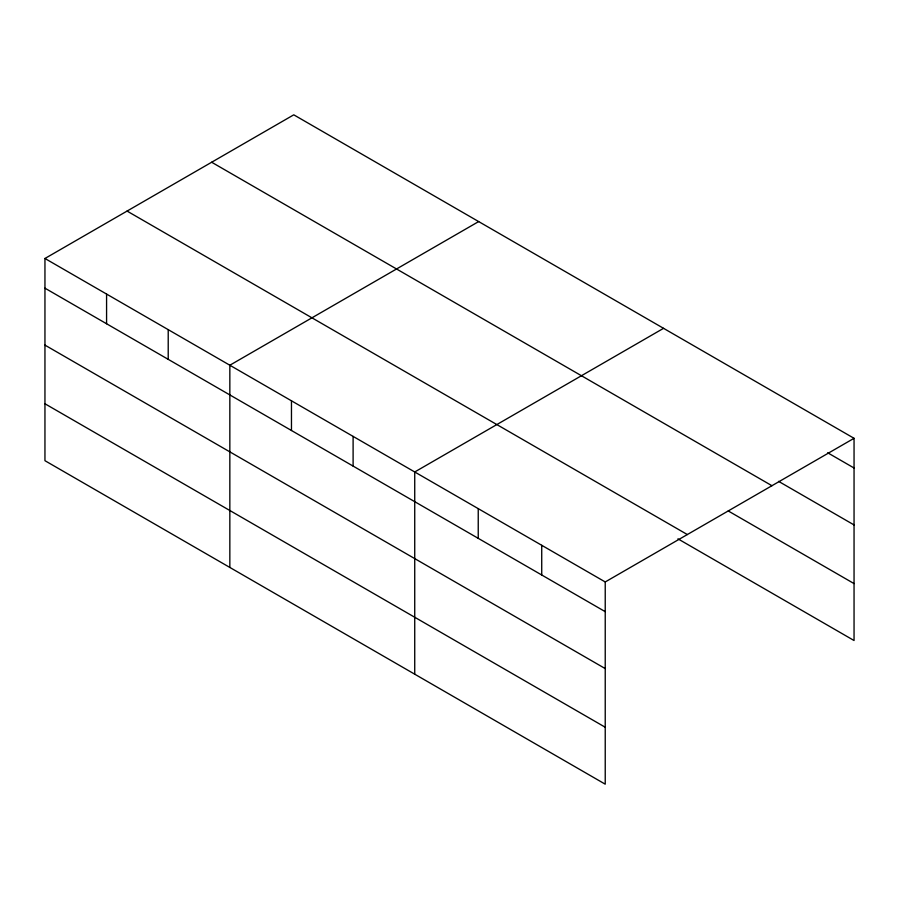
<?xml version="1.0" encoding="UTF-8"?>
<svg xmlns="http://www.w3.org/2000/svg" width="899" height="899" viewBox="0 0 899 899"><rect width="100%" height="100%" fill="white"/><g stroke="black" fill="none" stroke-linecap="round" stroke-linejoin="round"><path stroke-width="1.35" d="M605.229 668.586L605.229 581.956L44.95 258.485L44.95 460.693L605.229 784.175L605.229 668.586L44.95 345.115M677.936 538.838L854.05 640.515L854.05 438.307L293.771 114.825L44.95 258.485M478.661 221.57L229.841 365.23L229.841 567.449M663.552 328.326L414.731 471.975L414.731 674.194M605.229 581.956L854.05 438.307M827.687 452.781L854.05 467.997M778.568 481.347L854.05 524.926M211.658 162.236L771.938 485.707M728.257 510.958L854.05 583.586M127.062 211.074L687.342 534.557M44.95 288.174L605.229 611.657M44.95 403.763L605.229 727.235M541.726 545.3L541.726 574.989M478.234 508.643L478.234 538.332M353.105 436.397L353.105 466.087M291.467 400.819L291.467 430.509M168.214 329.652L168.214 359.342M106.576 294.063L106.576 323.764"/></g></svg>
